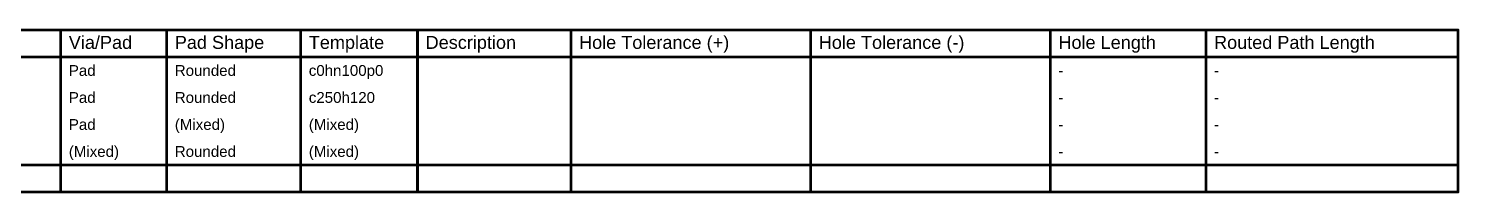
# Model space of a CAD drawing. Header units: inches. Extents: x -36 to 438, y -63 to 73.
# Drawn here: x 235.5 to 437.7, y 49.6 to 72.9 of the extents above; entities that cross this region are included whole.
import ezdxf

# ---------------------------------------------------------------- set-up
doc = ezdxf.new("R2010")
doc.units = ezdxf.units.IN
doc.layers.add('Drill Drawing', color=1, linetype='Continuous')
doc.styles.add('Arial', font='', dxfattribs={"height": 0.2})
doc.styles.get('Arial').set_extended_font_data('Arial')

msp = doc.modelspace()

# ---------------------------------------------------------------- linework, layer by layer
at = {"layer": 'Drill Drawing'}
for points in [[(114.77, 72.68, 0.381, 0.381, 0), (437.46, 72.68, 0.381, 0.381, 0)], [(239.98, 49.82, 0.381, 0.381, 0), (239.98, 72.68, 0.381, 0.381, 0)], [(254.97, 49.82, 0.381, 0.381, 0), (254.97, 72.68, 0.381, 0.381, 0)], [(273.91, 49.82, 0.381, 0.381, 0), (273.91, 72.68, 0.381, 0.381, 0)], [(290.41, 49.82, 0.381, 0.381, 0), (290.41, 72.68, 0.381, 0.381, 0)], [(312.1, 49.82, 0.381, 0.381, 0), (312.1, 72.68, 0.381, 0.381, 0)], [(345.97, 49.82, 0.381, 0.381, 0), (345.97, 72.68, 0.381, 0.381, 0)], [(379.85, 49.82, 0.381, 0.381, 0), (379.85, 72.68, 0.381, 0.381, 0)], [(401.84, 49.82, 0.381, 0.381, 0), (401.84, 72.68, 0.381, 0.381, 0)], [(437.46, 49.82, 0.381, 0.381, 0), (437.46, 72.68, 0.381, 0.381, 0)], [(114.77, 68.87, 0.381, 0.381, 0), (437.46, 68.87, 0.381, 0.381, 0)], [(114.77, 53.63, 0.381, 0.381, 0), (437.46, 53.63, 0.381, 0.381, 0)], [(114.77, 49.82, 0.381, 0.381, 0), (437.46, 49.82, 0.381, 0.381, 0)]]:
    msp.add_lwpolyline(points, format="xyseb", dxfattribs=at)
for points in [[(239.89, 72.68, 0.191, 0.191, 1), (240.08, 72.68, 0.191, 0.191, 1)], [(254.87, 72.68, 0.191, 0.191, 1), (255.06, 72.68, 0.191, 0.191, 1)], [(273.81, 72.68, 0.191, 0.191, 1), (274, 72.68, 0.191, 0.191, 1)], [(290.32, 72.68, 0.191, 0.191, 1), (290.51, 72.68, 0.191, 0.191, 1)], [(312, 72.68, 0.191, 0.191, 1), (312.19, 72.68, 0.191, 0.191, 1)], [(345.88, 72.68, 0.191, 0.191, 1), (346.07, 72.68, 0.191, 0.191, 1)], [(379.75, 72.68, 0.191, 0.191, 1), (379.94, 72.68, 0.191, 0.191, 1)], [(401.74, 72.68, 0.191, 0.191, 1), (401.93, 72.68, 0.191, 0.191, 1)], [(437.37, 72.68, 0.191, 0.191, 1), (437.56, 72.68, 0.191, 0.191, 1)], [(437.37, 72.68, 0.191, 0.191, 1), (437.56, 72.68, 0.191, 0.191, 1)], [(437.37, 68.87, 0.191, 0.191, 1), (437.56, 68.87, 0.191, 0.191, 1)], [(437.37, 53.63, 0.191, 0.191, 1), (437.56, 53.63, 0.191, 0.191, 1)], [(239.89, 49.82, 0.191, 0.191, 1), (240.08, 49.82, 0.191, 0.191, 1)], [(254.87, 49.82, 0.191, 0.191, 1), (255.06, 49.82, 0.191, 0.191, 1)], [(273.81, 49.82, 0.191, 0.191, 1), (274, 49.82, 0.191, 0.191, 1)], [(290.32, 49.82, 0.191, 0.191, 1), (290.51, 49.82, 0.191, 0.191, 1)], [(312, 49.82, 0.191, 0.191, 1), (312.19, 49.82, 0.191, 0.191, 1)], [(345.88, 49.82, 0.191, 0.191, 1), (346.07, 49.82, 0.191, 0.191, 1)], [(379.75, 49.82, 0.191, 0.191, 1), (379.94, 49.82, 0.191, 0.191, 1)], [(401.74, 49.82, 0.191, 0.191, 1), (401.93, 49.82, 0.191, 0.191, 1)], [(437.37, 49.82, 0.191, 0.191, 1), (437.56, 49.82, 0.191, 0.191, 1)], [(437.37, 49.82, 0.191, 0.191, 1), (437.56, 49.82, 0.191, 0.191, 1)]]:
    msp.add_lwpolyline(points, format="xyseb", close=True, dxfattribs=at)

# ---------------------------------------------------------------- texts
at = {"layer": 'Drill Drawing', "style": 'Arial'}
for s, height, p in [('Via/Pad', 1.829, (241.13, 70.02)), ('Pad Shape', 1.829, (256.11, 70.02)), ('Template', 1.829, (275.05, 70.02)), ('Description', 1.8288, (291.56, 70.02)), ('Hole Tolerance (+)', 1.8288, (313.24, 70.02)), ('Hole Tolerance (-)', 1.8288, (347.12, 70.02)), ('Hole Length', 1.8288, (380.99, 70.02)), ('Routed Path Length', 1.8288, (402.98, 70.02)), ('Pad', 1.524, (241.13, 66.21)), ('Rounded', 1.524, (256.11, 66.21)), ('c0hn100p0', 1.524, (275.05, 66.21)), ('-', 1.52, (380.99, 66.21)), ('-', 1.52, (402.98, 66.21)), ('Pad', 1.524, (241.13, 62.4)), ('Rounded', 1.524, (256.11, 62.4)), ('c250h120', 1.524, (275.05, 62.4)), ('-', 1.52, (380.99, 62.4)), ('-', 1.52, (402.98, 62.4)), ('Pad', 1.524, (241.13, 58.59)), ('(Mixed)', 1.524, (256.11, 58.59)), ('(Mixed)', 1.524, (275.05, 58.59)), ('-', 1.52, (380.99, 58.59)), ('-', 1.52, (402.98, 58.59)), ('(Mixed)', 1.524, (241.13, 54.78)), ('Rounded', 1.524, (256.11, 54.78)), ('(Mixed)', 1.524, (275.05, 54.78)), ('-', 1.52, (380.99, 54.78)), ('-', 1.52, (402.98, 54.78))]:
    msp.add_text(s, height=height, dxfattribs=at).set_placement(p)

doc.saveas('drawing.dxf')
